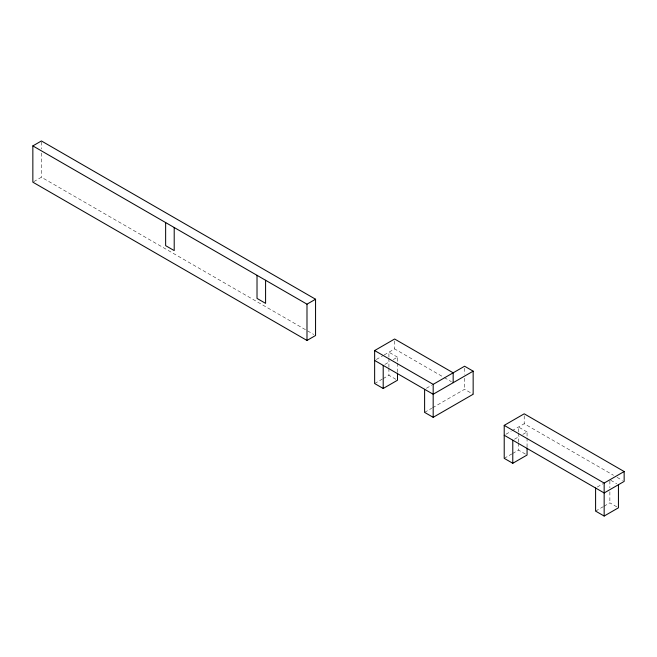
<?xml version="1.0" encoding="UTF-8"?>
<svg xmlns="http://www.w3.org/2000/svg" width="657" height="657" viewBox="0 0 657 657"><rect width="100%" height="100%" fill="white"/><g stroke="black" fill="none" stroke-linecap="round" stroke-linejoin="round"><path stroke-width="0.49" stroke-dasharray="3.29 2.46" d="M33.704 181.677L41.416 177.226L313.783 334.479M376.321 359.478L383.327 355.429M384.197 354.928L394.627 348.908L443.409 377.069M384.887 364.421L389.921 361.514M393.288 359.576L397.485 357.153L397.485 362.171M374.638 383.532L382.202 379.163M383.039 378.678L388.919 375.287L397.485 380.231M426.393 388.271L431.723 385.199M424.611 412.382L431.723 408.276M432.61 407.767L464.589 389.297L473.155 394.249M505.89 434.285L511.162 431.238M512.033 430.737L524.204 423.716L613.539 475.29M514.464 439.229L519.498 436.322M522.857 434.384L527.062 431.961L527.062 436.979M504.215 458.34L511.77 453.971M512.616 453.486L518.488 450.094L527.062 455.038M597.27 487.042L603.151 483.651M595.595 511.097L603.151 506.736M603.997 506.243L609.868 502.851L618.442 507.795M444.296 377.586L451.392 381.684M617.071 477.335L622.384 480.398M397.485 357.153L388.919 352.201L388.919 357.219M527.062 431.961L518.488 427.009L518.488 432.027M610.731 480.267L616.726 483.724M609.868 480.776L609.868 487.798M609.868 491.814L609.868 502.851M527.062 437.981L527.062 447.015M524.204 415.799L524.204 423.716M518.488 433.037L518.488 442.062M518.488 443.073L518.488 450.094M464.589 368.224L464.589 374.244M464.589 378.26L464.589 389.297M397.485 363.173L397.485 372.207M394.627 340.991L394.627 348.908M388.919 358.229L388.919 367.255M388.919 368.265L388.919 375.287M41.416 141.961L41.416 149.016M41.416 153.048L41.416 177.226"/><path stroke-width="0.99" d="M32.85 145.903L41.416 140.959L315.557 299.231L315.557 335.505L306.991 340.449L32.85 182.178L32.85 145.903L306.991 304.175L315.557 299.231M397.485 373.209L397.485 380.231L383.203 388.476L374.638 383.532L374.638 350.559L394.627 339.012L453.166 372.815L453.166 382.703M374.638 350.559L433.177 384.353L464.589 366.22L473.155 371.164L473.155 394.249L433.177 417.326L424.611 412.382L424.611 389.297M473.155 371.164L433.177 394.249L374.638 360.447M527.062 448.017L527.062 455.038L512.78 463.284L504.215 458.34L504.215 425.366L524.204 413.82L624.15 471.529L624.15 481.417L604.161 492.964L504.215 435.254M504.215 425.366L604.161 483.067L624.15 471.529M595.595 488.011L595.595 511.097L604.161 516.041L618.442 507.795L618.442 484.718M604.161 483.067L604.161 516.041M512.78 440.206L512.78 463.284M433.177 384.353L433.177 417.326M383.203 365.391L383.203 388.476M306.991 304.175L306.991 340.449M265.584 280.268L265.584 303.353L257.018 298.409L257.018 275.324M174.204 227.511L174.204 250.596L165.638 245.652L165.638 222.567"/></g></svg>
